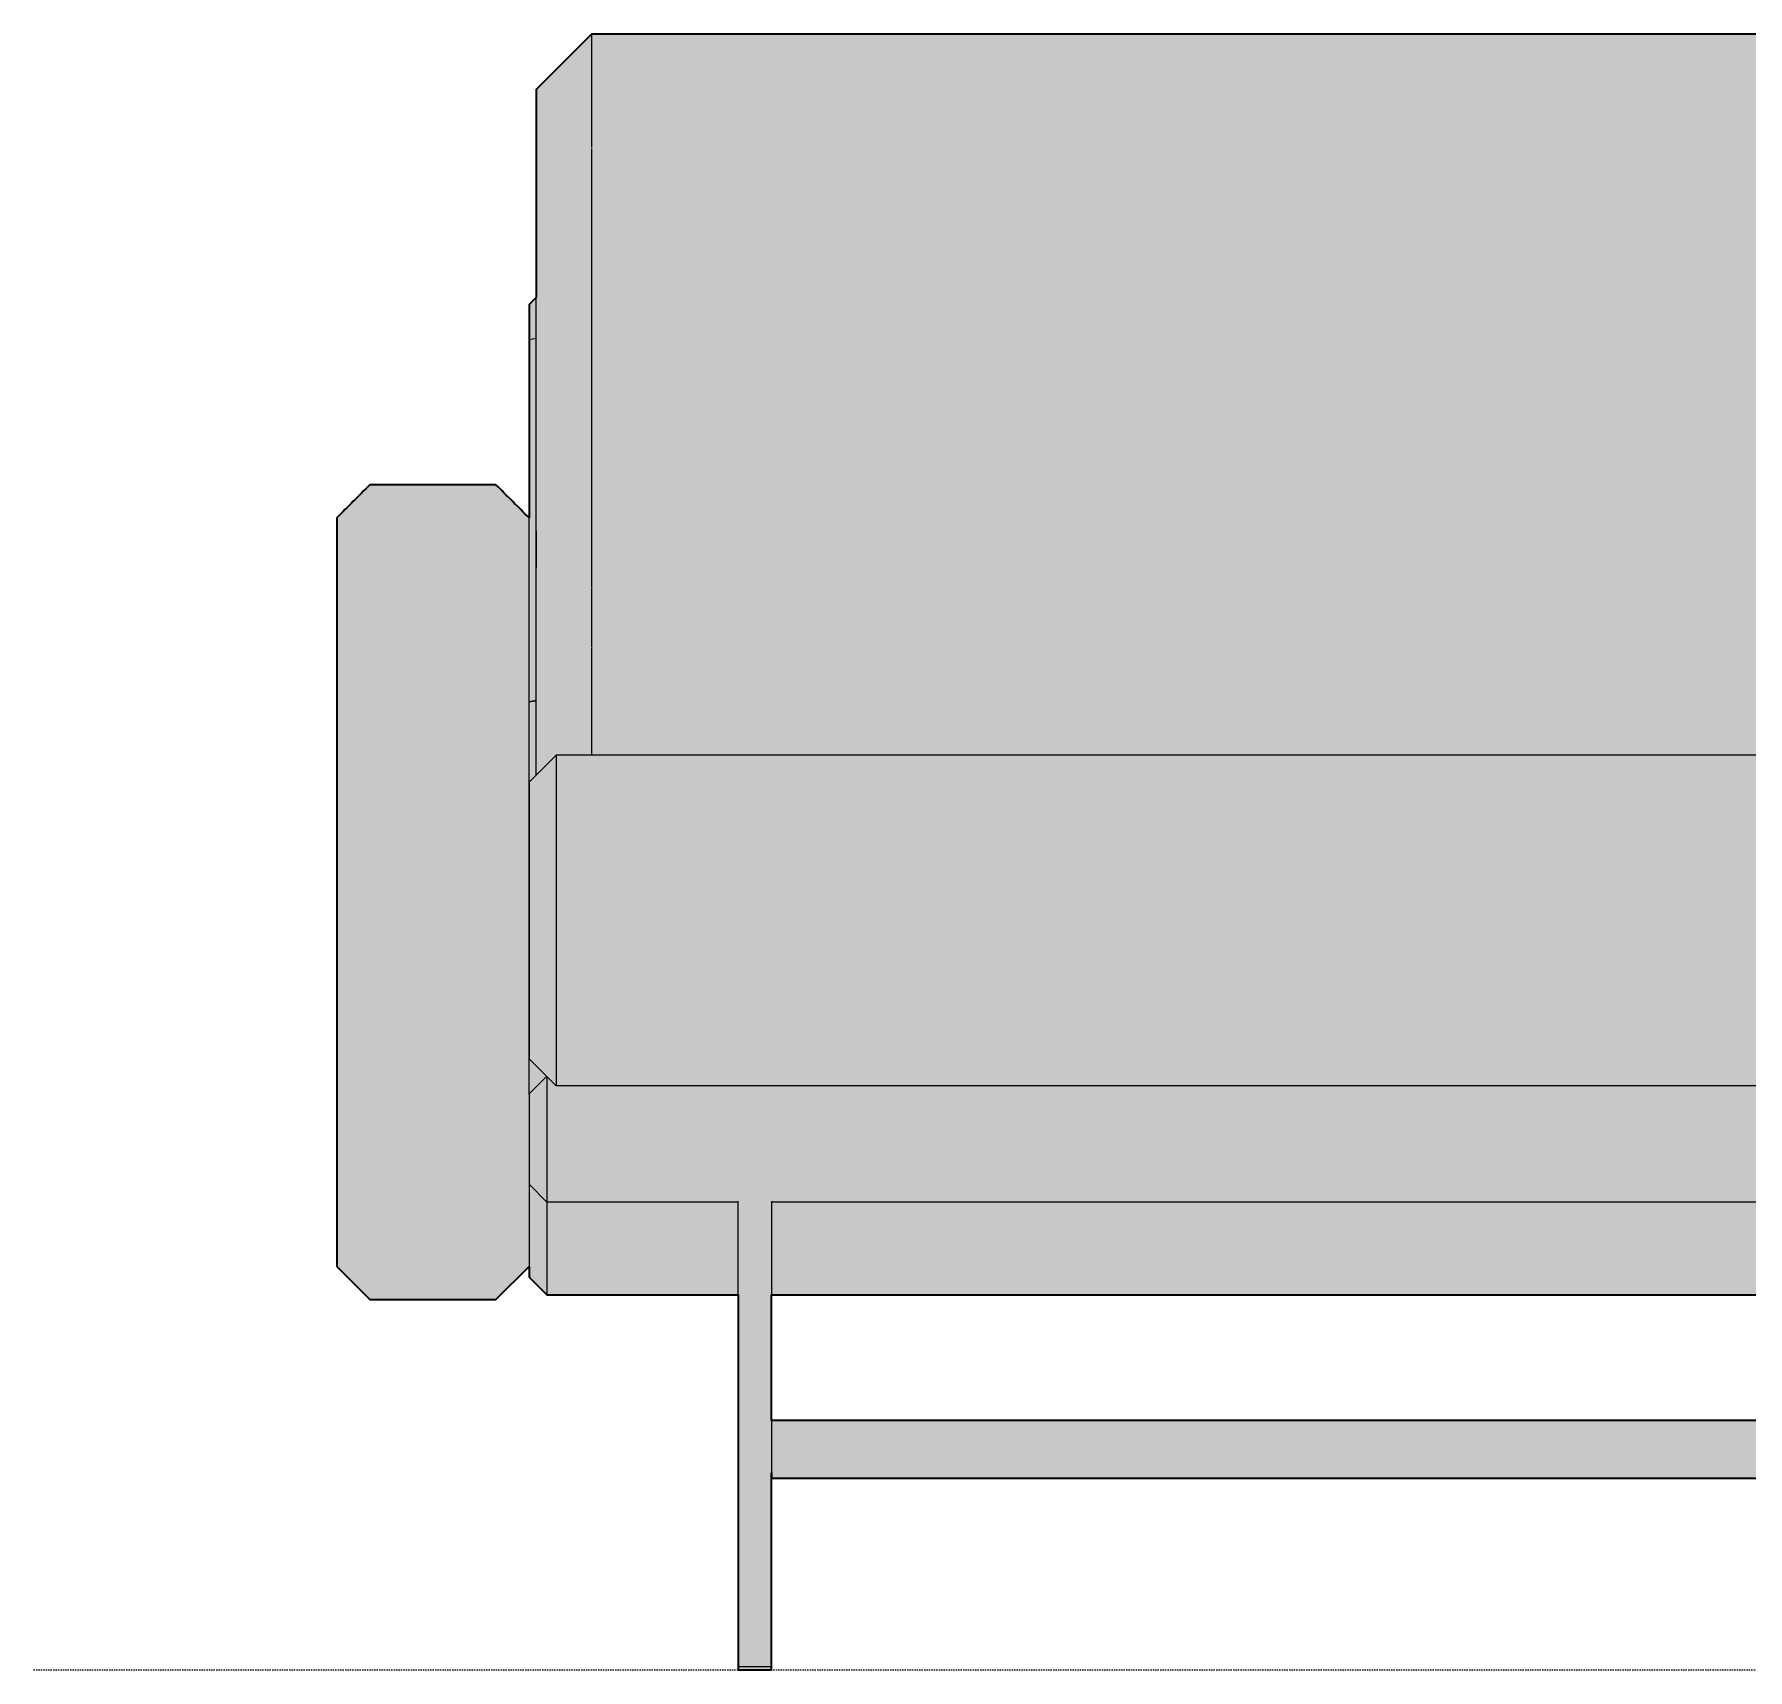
# Model space of a CAD drawing. Header units: millimetres. Extents: x 0 to 6384, y -1474 to 740.
# Drawn here: x 0 to 775, y 0 to 740 of the extents above; entities that cross this region are included whole.
import ezdxf

# ---------------------------------------------------------------- set-up
doc = ezdxf.new("R2010")
doc.units = ezdxf.units.MM
doc.linetypes.add('Dots', pattern=[1, 0, -1])
doc.layers.add('Blocks', color=7, linetype='Continuous')
doc.layers.add('Blocks$Fill', color=7, linetype='Continuous', true_color=0xffffff)
for name, color, linetype, lineweight, true_color in [('Blocks$Inner', 7, 'Continuous', 25, 0x007f00), ('Blocks$Outline', 7, 'Continuous', 35, 0xff3f3f), ('Groud', 7, 'Dots', 25, 0x243775)]:
    doc.layers.add(name, color=color, linetype=linetype, lineweight=lineweight, true_color=true_color)

# ---------------------------------------------------------------- blocks, each defined once
blk = doc.blocks.new('Lissoni Sofa Front')
at = {"layer": 'Blocks$Fill'}
h = blk.add_hatch(color=256, dxfattribs=at)
h.paths.add_polyline_path([(-199.13, 714.52), (-224.13, 739.52), (-1055.77, 739.52), (-1080.77, 714.52), (-1080.77, 714.52), (-1080.77, 643.77), (-1080.77, 643.14), (-1080.77, 641.87), (-1080.77, 637.06), (-1080.77, 636.15), (-1080.77, 625.35), (-1087.15, 625.35), (-1087.15, 636.15), (-1087.15, 637.06), (-1087.15, 641.87), (-1087.15, 643.14), (-1087.15, 643.77), (-1087.15, 714.16), (-1087.15, 714.52), (-1112.15, 739.52), (-1943.79, 739.52), (-1968.79, 714.52), (-1968.79, 625.35), (-1975.16, 625.35), (-1975.16, 636.15), (-1975.16, 637.06), (-1975.16, 641.87), (-1975.16, 643.14), (-1975.16, 643.77), (-1975.16, 714.16), (-1975.16, 714.52), (-1975.16, 714.52), (-2000.17, 739.52), (-2831.81, 739.52), (-2856.81, 714.52), (-2856.81, 714.52), (-2856.81, 620.56), (-2860.01, 617.35), (-2860.01, 617.35), (-2860.01, 601.35), (-2860.01, 520.84), (-2875.01, 535.84), (-2932.02, 535.84), (-2947.01, 520.84), (-2947.01, 259.92), (-2947.01, 258.84), (-2947.01, 227.02), (-2947.01, 184.3), (-2947.01, 182.37), (-2932.02, 167.37), (-2875.01, 167.37), (-2860.01, 182.37), (-2860.01, 177.53), (-2852.01, 169.53), (-2765.47, 169.53), (-2765.47, 0), (-2750.47, 0), (-2750.47, 88.98), (-2750.47, 86.59), (-1549.37, 86.59), (-1549.37, 0), (-1534.37, 0), (-1534.37, 86.59), (-333.27, 86.59), (-333.27, 1.39), (-333.27, 0), (-318.27, 0), (-318.27, 1.39), (-318.27, 169.53), (-203.92, 169.53), (-195.92, 177.55), (-195.92, 177.9), (-195.92, 182.37), (-180.92, 167.37), (-123.92, 167.37), (-108.92, 182.37), (-108.92, 483.37), (-108.92, 520.81), (-123.92, 535.84), (-180.92, 535.84), (-195.92, 520.84), (-195.92, 601.35), (-195.92, 605.11), (-195.92, 614.92), (-195.92, 617.35), (-199.13, 620.56), (-199.13, 714.16), (-199.13, 714.52)], flags=0)
h.paths.add_polyline_path([(-1549.37, 112.64), (-2750.47, 112.64), (-2750.47, 169.53), (-1549.37, 169.53)], flags=0)
h.paths.add_polyline_path([(-1534.37, 169.53), (-333.27, 169.53), (-333.27, 112.64), (-1534.37, 112.64)], flags=0)
at = {"layer": 'Blocks$Inner'}
for p, q in [((-2856.81, 620.56), (-2860.01, 617.35)), ((-2856.81, 602), (-2860.01, 601.35)), ((-2852.01, 268.29), (-2852.01, 169.91)), ((-1549.37, 211.49), (-2750.47, 211.49)), ((-2750.47, 169.53), (-1549.37, 169.53)), ((-2765.47, 1.39), (-2750.47, 1.39))]:
    blk.add_line(p, q, dxfattribs=at)
for points in [[(-1975.16, 714.52), (-2000.17, 739.52), (-2831.81, 739.52), (-2856.81, 714.52)], [(-2852.07, 268.35), (-2860.01, 260.4), (-2860.01, 601.35)], [(-2947.01, 259.92), (-2947.01, 520.84), (-2932.02, 535.84), (-2875.01, 535.84), (-2860.01, 520.84)], [(-2860.01, 437.66), (-2858.01, 437.99), (-2856.81, 438.19)], [(-1972.18, 401.51), (-1984.18, 413.51), (-2847.79, 413.51), (-2859.79, 401.51)], [(-1972.18, 276.07), (-1984.18, 264.07), (-2847.79, 264.07), (-2859.79, 276.07)], [(-2860.01, 182.37), (-2875.01, 167.37), (-2932.02, 167.37), (-2947.01, 182.37), (-2947.01, 184.3), (-2947.01, 227.02)], [(-2765.47, 211.49), (-2852.01, 211.49), (-2860.01, 219.49)], [(-2860.01, 219.49), (-2860.01, 177.53), (-2852.01, 169.53), (-2765.47, 169.53)], [(-2750.47, 211.9), (-2750.47, 0), (-2765.47, 0), (-2765.47, 211.9)], [(-2750.47, 112.64), (-1549.37, 112.64)], [(-2750.47, 88.98), (-2750.47, 86.59), (-1549.37, 86.59)]]:
    blk.add_lwpolyline(points, dxfattribs=at)
for points, knots in [([(-2831.81, 739.45), (-2831.81, 739.51), (-2831.81, 739.55), (-2831.81, 739.31), (-2831.81, 738.37), (-2831.81, 736.21), (-2831.81, 733.48), (-2831.81, 731.86)], [0.9122807, 0.9122807, 0.9122807, 0.9122807, 0.92105263, 0.93421053, 0.94736842, 0.97368421, 1, 1, 1, 1]), ([(-2831.81, 725.88), (-2831.81, 724.7), (-2831.81, 722.75), (-2831.81, 719.93), (-2831.81, 715.6), (-2831.81, 711.81), (-2831.81, 708.49)], [0.02508184, 0.02508184, 0.02508184, 0.02508184, 0.0375, 0.04375, 0.05, 0.075, 0.075, 0.075, 0.075]), ([(-2856.81, 708.33), (-2856.81, 709.06), (-2856.81, 710.4), (-2856.81, 711.77), (-2856.81, 712.68), (-2856.81, 713.26), (-2856.81, 713.74), (-2856.81, 714.11), (-2856.81, 714.36), (-2856.81, 714.48), (-2856.81, 714.52), (-2856.81, 714.52), (-2856.81, 714.52), (-2856.81, 714.51), (-2856.81, 714.49), (-2856.81, 714.47), (-2856.81, 714.44), (-2856.81, 714.38), (-2856.81, 714.29), (-2856.81, 714.21), (-2856.81, 714.16), (-2856.81, 714.16)], [471.464681, 471.464681, 471.464681, 471.464681, 477.967744, 484.470806, 487.759668, 491.04853, 494.282221, 497.515911, 500.700118, 503.884324, 505.466619, 506.257767, 507.048915, 507.704471, 508.360027, 509.015584, 509.67114, 510.829706, 511.988272, 512.952472, 513.09588, 513.09588, 513.09588, 513.09588]), ([(-2856.81, 404.49), (-2856.81, 444.16), (-2856.81, 447.89), (-2856.81, 451.63), (-2856.81, 452.17), (-2856.81, 453.77), (-2856.81, 459.51), (-2856.81, 464.9), (-2856.81, 469.42), (-2856.81, 470.15), (-2856.81, 470.92), (-2856.81, 472.5), (-2856.81, 474.94), (-2856.81, 478.21), (-2856.81, 481.6), (-2856.81, 485.03), (-2856.81, 488.58), (-2856.81, 492.17), (-2856.81, 495.86), (-2856.81, 499.6), (-2856.81, 502.77), (-2856.81, 505.33), (-2856.81, 507.11), (-2856.81, 508.73), (-2856.81, 510.67), (-2856.81, 514.56), (-2856.81, 520.42), (-2856.81, 527.77), (-2856.81, 535.12), (-2856.81, 541.18), (-2856.81, 545.95), (-2856.81, 548.71), (-2856.81, 550.76), (-2856.81, 552.54), (-2856.81, 554.78), (-2856.81, 557.48), (-2856.81, 560.19), (-2856.81, 562.91), (-2856.81, 565.64), (-2856.81, 568.38), (-2856.81, 572.06), (-2856.81, 576.58), (-2856.81, 581.93), (-2856.81, 587.16), (-2856.81, 592.36), (-2856.81, 597.53), (-2856.81, 602.7), (-2856.81, 607.72), (-2856.81, 612.59), (-2856.81, 617.32), (-2856.81, 622.03), (-2856.81, 625.51), (-2856.81, 627.8), (-2856.81, 628.91), (-2856.81, 630.01), (-2856.81, 631.39), (-2856.81, 633.04), (-2856.81, 635.41), (-2856.81, 638.2), (-2856.81, 641.39), (-2856.81, 644.54), (-2856.81, 647.1), (-2856.81, 649.12), (-2856.81, 650.58), (-2856.81, 652.03), (-2856.81, 653.92), (-2856.81, 656.25), (-2856.81, 659.01), (-2856.81, 661.74), (-2856.81, 664.39), (-2856.81, 666.98), (-2856.81, 669.5), (-2856.81, 672.01), (-2856.81, 674.11), (-2856.81, 675.82), (-2856.81, 677.15), (-2856.81, 678.47), (-2856.81, 679.77), (-2856.81, 681.04), (-2856.81, 682.29), (-2856.81, 683.53), (-2856.81, 684.71), (-2856.81, 685.82), (-2856.81, 686.86), (-2856.81, 687.9), (-2856.81, 688.87), (-2856.81, 689.77), (-2856.81, 690.47), (-2856.81, 691), (-2856.81, 691.37), (-2856.81, 691.7), (-2856.81, 692.35), (-2856.81, 693.34), (-2856.81, 694.69), (-2856.81, 696.06), (-2856.81, 697.26), (-2856.81, 698.1), (-2856.81, 698.6), (-2856.81, 698.93), (-2856.81, 699.23), (-2856.81, 699.58), (-2856.81, 699.99), (-2856.81, 700.47), (-2856.81, 700.92), (-2856.81, 701.38), (-2856.81, 701.93), (-2856.81, 702.57), (-2856.81, 703.11), (-2856.81, 703.47), (-2856.81, 703.66), (-2856.81, 703.84), (-2856.81, 704.05), (-2856.81, 704.26), (-2856.81, 704.57), (-2856.81, 705.11), (-2856.81, 705.86), (-2856.81, 707.02), (-2856.81, 707.81), (-2856.81, 708.33)], [162.923139, 162.923139, 162.923139, 162.923139, 174.141174, 174.141174, 174.141174, 175.772264, 178.957961, 191.381662, 192.101945, 192.822229, 193.64564, 194.469051, 197.718495, 201.209247, 204.699999, 208.416636, 212.133274, 216.03775, 219.942227, 224.009467, 228.076707, 230.17207, 232.267433, 233.825996, 235.384559, 238.501685, 246.326774, 254.151862, 261.976951, 269.80204, 273.522832, 277.243624, 278.674581, 280.105538, 282.967452, 285.895129, 288.822807, 291.750485, 294.678162, 297.663028, 300.647894, 306.617625, 312.30523, 317.992835, 323.576474, 329.160114, 334.743753, 340.327393, 345.470093, 350.612794, 355.755495, 360.898196, 362.12255, 363.346905, 364.57126, 365.795614, 367.945729, 370.095844, 373.745549, 377.395254, 380.999476, 384.603699, 386.350581, 388.097463, 389.799292, 391.501121, 394.87612, 398.251119, 401.626119, 405.001118, 408.228367, 411.455615, 414.682864, 417.910113, 419.618198, 421.326284, 423.034369, 424.742455, 426.343429, 427.944404, 429.545378, 431.146353, 432.509329, 433.872305, 435.235281, 436.598256, 437.755424, 438.912591, 439.464141, 440.015692, 440.447652, 440.879612, 442.843051, 444.806489, 447.073325, 449.34016, 450.581324, 451.201906, 451.822488, 452.253181, 452.683875, 453.545262, 454.323439, 455.101616, 455.879793, 456.65797, 457.989924, 459.321877, 459.687713, 460.053549, 460.419385, 460.785222, 461.268651, 461.752081, 462.718941, 464.807179, 466.895418, 471.464681, 471.464681, 471.464681, 471.464681]), ([(-2831.81, 708.41), (-2831.81, 705.11), (-2831.81, 699.72), (-2831.81, 693.03), (-2831.81, 689.88), (-2831.81, 688.4)], [0.07518059, 0.07518059, 0.07518059, 0.07518059, 0.1, 0.1125, 0.12357867, 0.12357867, 0.12357867, 0.12357867]), ([(-2831.81, 687.83), (-2831.81, 686.15), (-2831.81, 682.8), (-2831.81, 675.82), (-2831.81, 670.18), (-2831.81, 666.32)], [0.125, 0.125, 0.125, 0.125, 0.1375, 0.15, 0.175, 0.175, 0.175, 0.175]), ([(-2831.81, 666.29), (-2831.81, 662.44), (-2831.81, 654.52), (-2831.81, 646.16), (-2831.81, 641.93)], [0.17506575, 0.17506575, 0.17506575, 0.17506575, 0.2, 0.225, 0.225, 0.225, 0.225]), ([(-2831.81, 641.87), (-2831.81, 637.65), (-2831.81, 629.09), (-2831.81, 620.72), (-2831.81, 616.53)], [0.22511291, 0.22511291, 0.22511291, 0.22511291, 0.25, 0.27499776, 0.27499776, 0.27499776, 0.27499776]), ([(-2860.01, 601.35), (-2860.01, 602.63), (-2860.01, 604.22), (-2860.01, 606.07), (-2860.01, 606.96), (-2860.01, 607.79), (-2860.01, 608.79), (-2860.01, 609.99), (-2860.01, 611.14), (-2860.01, 611.93), (-2860.01, 612.39), (-2860.01, 612.73), (-2860.01, 613.05), (-2860.01, 613.47), (-2860.01, 613.96), (-2860.01, 614.5), (-2860.01, 614.9), (-2860.01, 615.19), (-2860.01, 615.38), (-2860.01, 615.57), (-2860.01, 615.76), (-2860.01, 615.95), (-2860.01, 616.14), (-2860.01, 616.31), (-2860.01, 616.53), (-2860.01, 616.77), (-2860.01, 617.01), (-2860.01, 617.19), (-2860.01, 617.28), (-2860.01, 617.33), (-2860.01, 617.35), (-2860.01, 617.35), (-2860.01, 617.34), (-2860.01, 617.3), (-2860.01, 617.2), (-2860.01, 617.08), (-2860.01, 616.97), (-2860.01, 616.87), (-2860.01, 616.77), (-2860.01, 616.65), (-2860.01, 616.53), (-2860.01, 616.41), (-2860.01, 616.28), (-2860.01, 616.1), (-2860.01, 615.86), (-2860.01, 615.53), (-2860.01, 615.18), (-2860.01, 614.85), (-2860.01, 614.57), (-2860.01, 614.33), (-2860.01, 614.03), (-2860.01, 613.75), (-2860.01, 613.52), (-2860.01, 613.4), (-2860.01, 613.3), (-2860.01, 613.24), (-2860.01, 613.18), (-2860.01, 613.13), (-2860.01, 613.08), (-2860.01, 613.05), (-2860.01, 613.02), (-2860.01, 613), (-2860.01, 612.98), (-2860.01, 612.94), (-2860.01, 612.89), (-2860.01, 612.82), (-2860.01, 612.73), (-2860.01, 612.62), (-2860.01, 612.5), (-2860.01, 612.35), (-2860.01, 612.17), (-2860.01, 611.99), (-2860.01, 611.8), (-2860.01, 611.59), (-2860.01, 611.36), (-2860.01, 611.11), (-2860.01, 610.86), (-2860.01, 610.61), (-2860.01, 610.36), (-2860.01, 610.11), (-2860.01, 609.85), (-2860.01, 609.61), (-2860.01, 609.36), (-2860.01, 609.03), (-2860.01, 608.7), (-2860.01, 608.37), (-2860.01, 608.12), (-2860.01, 607.88), (-2860.01, 607.18), (-2860.01, 606.02), (-2860.01, 604.92), (-2860.01, 604.36), (-2860.01, 604.33)], [353.034854, 353.034854, 353.034854, 353.034854, 356.996365, 358.035911, 359.075456, 359.959474, 360.843493, 362.544879, 364.246265, 365.147864, 365.598663, 366.049462, 366.479657, 366.909852, 367.770243, 368.524729, 369.279215, 369.613775, 369.948335, 370.282896, 370.617456, 371.032815, 371.448173, 371.863532, 372.27889, 373.184846, 374.090802, 375.038095, 375.985389, 376.452661, 376.919934, 377.387206, 377.854478, 378.896365, 379.938252, 381.103423, 381.686009, 382.268595, 382.934204, 383.599814, 384.265423, 384.931033, 385.579185, 386.227338, 387.523642, 388.718224, 389.912806, 390.969339, 391.497606, 392.025872, 392.749645, 393.473417, 393.736087, 393.998756, 394.10659, 394.214424, 394.298819, 394.383214, 394.442688, 394.502162, 394.53579, 394.569418, 394.583773, 394.612308, 394.679113, 394.745918, 394.84367, 394.941421, 395.083575, 395.225728, 395.414777, 395.603825, 395.792874, 395.981922, 396.232909, 396.483896, 396.734883, 396.98587, 397.236856, 397.487843, 397.73883, 397.989817, 398.23684, 398.483863, 398.97791, 399.224933, 399.471956, 399.71898, 399.966003, 401.572654, 403.179305, 403.273117, 403.273117, 403.273117, 403.273117]), ([(-2831.81, 616.53), (-2831.81, 612.34), (-2831.81, 603.95), (-2831.81, 591.48), (-2831.81, 579.04), (-2831.81, 566.11), (-2831.81, 553.07), (-2831.81, 540.16), (-2831.81, 527.27), (-2831.81, 514.69), (-2831.81, 502.29), (-2831.81, 493.73), (-2831.81, 489.44)], [0.2749978, 0.2749978, 0.2749978, 0.2749978, 0.2999978, 0.3249978, 0.3499978, 0.3749978, 0.3999978, 0.4249978, 0.4499978, 0.4749978, 0.4999978, 0.5244171, 0.5244171, 0.5244171, 0.5244171]), ([(-2860.01, 603.22), (-2860.01, 603.07), (-2860.01, 602.76), (-2860.01, 602.45), (-2860.01, 602.3)], [51.565823, 51.565823, 51.565823, 51.565823, 52.0321715, 52.4844277, 52.4844277, 52.4844277, 52.4844277]), ([(-2860.01, 602.3), (-2860.01, 602.45), (-2860.01, 602.76), (-2860.01, 603.07), (-2860.01, 603.22)], [52.4844277, 52.4844277, 52.4844277, 52.4844277, 52.9366839, 53.4030324, 53.4030324, 53.4030324, 53.4030324]), ([(-2856.81, 514.94), (-2856.81, 511.37), (-2856.81, 507.43), (-2856.81, 503.49), (-2856.81, 503.11)], [240.474939, 240.474939, 240.474939, 240.474939, 251.35831, 252.500871, 252.500871, 252.500871, 252.500871]), ([(-2856.81, 503.11), (-2856.81, 503.2), (-2856.81, 503.94), (-2856.81, 505.33), (-2856.81, 507.11), (-2856.81, 508.73), (-2856.81, 510.67), (-2856.81, 512.74), (-2856.81, 514.33), (-2856.81, 514.94)], [252.500871, 252.500871, 252.500871, 252.500871, 252.787258, 254.882621, 256.977983, 258.536546, 260.095109, 263.212236, 265.18549, 265.18549, 265.18549, 265.18549]), ([(-2856.81, 499.05), (-2856.81, 499.23), (-2856.81, 500.5), (-2856.81, 501.77), (-2856.81, 502.86)], [279.816421, 279.816421, 279.816421, 279.816421, 280.39873, 283.906796, 283.906796, 283.906796, 283.906796]), ([(-2831.81, 462), (-2831.81, 457.53), (-2831.81, 448.47), (-2831.81, 439.39), (-2831.81, 434.84)], [0.57548693, 0.57548693, 0.57548693, 0.57548693, 0.6, 0.62493327, 0.62493327, 0.62493327, 0.62493327]), ([(-2856.81, 438.18), (-2857.21, 438.11), (-2858.28, 437.93), (-2859.35, 437.76), (-2860.01, 437.66)], [0.5992224, 0.5992224, 0.5992224, 0.5992224, 0.7500303, 0.9999996, 0.9999996, 0.9999996, 0.9999996]), ([(-2831.81, 434.8), (-2831.81, 430.23), (-2831.81, 423.09), (-2831.81, 416.03), (-2831.81, 413.48)], [0.625, 0.625, 0.625, 0.625, 0.65, 0.66424134, 0.66424134, 0.66424134, 0.66424134]), ([(-2847.79, 413.51), (-2847.79, 413.51), (-2847.79, 413.38), (-2847.79, 411.84), (-2847.79, 407.61), (-2847.79, 400.56), (-2847.79, 394.89), (-2847.79, 389.53), (-2847.79, 385.79), (-2847.79, 382.48), (-2847.79, 379.85), (-2847.79, 377.15), (-2847.79, 375.33), (-2847.79, 374.41)], [0.8579627, 0.8579627, 0.8579627, 0.8579627, 0.875, 0.8928571, 0.9285714, 0.9464286, 0.9642857, 0.9732143, 0.9821429, 0.9866071, 0.9910714, 0.9955357, 1, 1, 1, 1]), ([(-2859.79, 367.34), (-2859.79, 367.58), (-2859.79, 368.05), (-2859.79, 368.73), (-2859.79, 369.36), (-2859.79, 369.95), (-2859.79, 370.53), (-2859.79, 371.52), (-2859.79, 372.88), (-2859.79, 374.16), (-2859.79, 374.96), (-2859.79, 375.37), (-2859.79, 375.81), (-2859.79, 376.46), (-2859.79, 377.27), (-2859.79, 378.28), (-2859.79, 379.32), (-2859.79, 380.38), (-2859.79, 381.4), (-2859.79, 383.61), (-2859.79, 386.05), (-2859.79, 388.6), (-2859.79, 390.41), (-2859.79, 392.11), (-2859.79, 393.7), (-2859.79, 395.14), (-2859.79, 396.92), (-2859.79, 398.76), (-2859.79, 399.92), (-2859.79, 400.47), (-2859.79, 400.69), (-2859.79, 400.88), (-2859.79, 401.09), (-2859.79, 401.28), (-2859.79, 401.42), (-2859.79, 401.5), (-2859.79, 401.52), (-2859.79, 401.5), (-2859.79, 401.48), (-2859.79, 401.47), (-2859.79, 401.46)], [1128.239084, 1128.239084, 1128.239084, 1128.239084, 1129.131331, 1130.023578, 1130.758432, 1131.493286, 1132.22814, 1132.962994, 1135.194418, 1137.425841, 1137.915672, 1138.405503, 1139.069138, 1139.732774, 1141.131249, 1142.529724, 1144.206807, 1145.883891, 1147.560974, 1149.238057, 1157.079365, 1161.000018, 1164.920672, 1169.184091, 1173.44751, 1177.710929, 1181.974348, 1191.255229, 1200.536111, 1202.610181, 1204.68425, 1206.75832, 1208.832389, 1212.696805, 1216.56122, 1220.518217, 1224.475213, 1228.652096, 1230.740537, 1231.840028, 1231.840028, 1231.840028, 1231.840028]), ([(-2847.79, 374.41), (-2847.79, 372.26), (-2847.79, 367.91), (-2847.79, 360.9), (-2847.79, 353.41), (-2847.79, 345.62), (-2847.79, 337.81), (-2847.79, 329.98), (-2847.79, 322.1), (-2847.79, 315.46), (-2847.79, 310.18), (-2847.79, 304.96), (-2847.79, 298.6), (-2847.79, 291.42), (-2847.79, 285.97), (-2847.79, 281.89), (-2847.79, 277.99), (-2847.79, 274.45), (-2847.79, 271.37), (-2847.79, 268.65), (-2847.79, 265.97), (-2847.79, 264.29), (-2847.79, 263.97), (-2847.79, 264.17), (-2847.79, 264.28)], [1, 1, 1, 1, 1.0104167, 1.0208333, 1.03125, 1.0416667, 1.0520833, 1.0625, 1.0729167, 1.0833333, 1.0885417, 1.09375, 1.1041667, 1.1145833, 1.125, 1.1302083, 1.1354167, 1.1458333, 1.1510417, 1.15625, 1.1666667, 1.1770833, 1.1875, 1.1944444, 1.1944444, 1.1944444, 1.1944444]), ([(-2859.79, 276.07), (-2859.79, 276.07), (-2859.79, 276.08), (-2859.79, 276.16), (-2859.79, 276.3), (-2859.79, 276.5), (-2859.79, 276.78), (-2859.79, 277.07), (-2859.79, 277.35), (-2859.79, 277.66), (-2859.79, 278.09), (-2859.79, 278.87), (-2859.79, 279.76), (-2859.79, 280.64), (-2859.79, 281.16), (-2859.79, 281.59), (-2859.79, 282.04), (-2859.79, 282.54), (-2859.79, 283.06), (-2859.79, 283.61), (-2859.79, 284.2), (-2859.79, 285.03), (-2859.79, 286.16), (-2859.79, 287.61), (-2859.79, 288.87), (-2859.79, 289.84), (-2859.79, 290.53), (-2859.79, 291.22), (-2859.79, 291.85), (-2859.79, 292.44), (-2859.79, 292.97), (-2859.79, 293.51), (-2859.79, 294.2), (-2859.79, 295.05), (-2859.79, 296.07), (-2859.79, 297.1), (-2859.79, 298.1), (-2859.79, 299.04), (-2859.79, 299.94), (-2859.79, 300.85), (-2859.79, 301.77), (-2859.79, 302.71), (-2859.79, 303.74), (-2859.79, 304.87), (-2859.79, 306.44), (-2859.79, 308.4), (-2859.79, 310.17), (-2859.79, 311.38), (-2859.79, 312.21), (-2859.79, 313.07), (-2859.79, 313.95), (-2859.79, 314.65), (-2859.79, 315.36), (-2859.79, 316.33), (-2859.79, 317.58), (-2859.79, 318.87), (-2859.79, 319.92), (-2859.79, 320.75), (-2859.79, 321.57), (-2859.79, 323.24), (-2859.79, 325.75), (-2859.79, 330.22), (-2859.79, 334.66), (-2859.79, 338.51), (-2859.79, 340.69), (-2859.79, 342.22), (-2859.79, 343.66), (-2859.79, 345), (-2859.79, 346.34), (-2859.79, 347.42), (-2859.79, 348.26), (-2859.79, 348.85), (-2859.79, 349.44), (-2859.79, 350.02), (-2859.79, 350.61), (-2859.79, 351.21), (-2859.79, 351.84), (-2859.79, 353.18), (-2859.79, 355.19), (-2859.79, 357.36), (-2859.79, 359.06), (-2859.79, 360.28), (-2859.79, 361.46), (-2859.79, 363.85), (-2859.79, 365.78), (-2859.79, 367.34)], [1012.892795, 1012.892795, 1012.892795, 1012.892795, 1014.608762, 1016.119596, 1017.630431, 1019.047766, 1020.4651, 1021.994365, 1022.758997, 1023.523629, 1025.156625, 1026.789621, 1030.055614, 1031.618597, 1032.400088, 1033.18158, 1034.030875, 1034.88017, 1035.729465, 1036.57876, 1037.497502, 1038.416244, 1040.253728, 1042.270277, 1044.286826, 1045.156486, 1046.026145, 1046.895805, 1047.765465, 1048.427954, 1049.090443, 1049.752933, 1050.415422, 1051.635024, 1052.854626, 1054.074227, 1055.293829, 1056.310073, 1057.326317, 1058.342561, 1059.358805, 1060.397497, 1061.436189, 1062.741054, 1064.045918, 1066.487645, 1068.929372, 1069.560964, 1070.192555, 1071.455738, 1072.161088, 1072.866438, 1073.571788, 1074.277139, 1075.799796, 1077.322453, 1078.144417, 1078.966381, 1079.788345, 1080.610309, 1083.971842, 1087.333375, 1094.056441, 1097.355469, 1099.004984, 1100.654498, 1102.019327, 1103.384157, 1104.748987, 1106.113816, 1106.720267, 1107.326717, 1107.933168, 1108.539619, 1109.14773, 1109.755842, 1110.438037, 1111.120231, 1114.012491, 1116.90475, 1118.342727, 1119.780703, 1121.130242, 1122.479782, 1128.239084, 1128.239084, 1128.239084, 1128.239084]), ([(-2947.01, 227.02), (-2947.01, 227.25), (-2947.01, 227.78), (-2947.01, 228.44), (-2947.01, 228.99), (-2947.01, 229.37), (-2947.01, 229.7), (-2947.01, 229.98), (-2947.01, 230.25), (-2947.01, 230.5), (-2947.01, 230.76), (-2947.01, 231.08), (-2947.01, 231.49), (-2947.01, 232.02), (-2947.01, 232.46), (-2947.01, 232.77), (-2947.01, 232.92), (-2947.01, 233.06), (-2947.01, 233.24), (-2947.01, 233.47), (-2947.01, 233.75), (-2947.01, 234.03), (-2947.01, 234.26), (-2947.01, 234.44), (-2947.01, 234.56), (-2947.01, 234.69), (-2947.01, 234.8), (-2947.01, 234.91), (-2947.01, 235), (-2947.01, 235.09), (-2947.01, 235.22), (-2947.01, 235.38), (-2947.01, 235.59), (-2947.01, 235.79), (-2947.01, 236), (-2947.01, 236.18), (-2947.01, 236.36), (-2947.01, 236.54), (-2947.01, 236.8), (-2947.01, 237.15), (-2947.01, 237.6), (-2947.01, 238.08), (-2947.01, 238.59), (-2947.01, 239.1), (-2947.01, 240.18), (-2947.01, 241.46), (-2947.01, 242.76), (-2947.01, 243.43), (-2947.01, 243.92), (-2947.01, 244.42), (-2947.01, 244.99), (-2947.01, 245.64), (-2947.01, 246.81), (-2947.01, 248.46), (-2947.01, 250.06), (-2947.01, 251.13), (-2947.01, 251.66), (-2947.01, 252.2), (-2947.01, 252.92), (-2947.01, 253.82), (-2947.01, 254.97), (-2947.01, 256.17), (-2947.01, 257.48), (-2947.01, 258.73), (-2947.01, 259.56), (-2947.01, 259.92)], [43.710796, 43.710796, 43.710796, 43.710796, 47.149404, 51.362342, 53.53759, 55.712839, 57.394233, 59.075628, 60.52569, 61.975753, 63.31343, 64.651106, 66.946311, 68.988018, 70.898832, 71.352571, 71.80631, 72.19853, 72.59075, 73.28446, 73.97817, 74.573605, 75.169039, 75.402033, 75.635026, 75.868019, 76.101012, 76.257185, 76.413358, 76.569531, 76.725704, 77.033919, 77.342134, 77.650349, 77.958564, 78.197181, 78.435798, 78.674415, 78.913032, 79.451917, 79.990802, 80.585681, 81.180561, 81.767889, 82.355217, 84.833359, 85.952103, 86.457688, 86.963273, 87.481027, 87.99878, 88.735371, 89.471961, 91.611818, 93.751676, 94.286855, 94.822035, 95.357214, 95.892394, 96.985193, 98.077992, 99.333671, 100.58935, 102.005377, 103.085384, 103.085384, 103.085384, 103.085384]), ([(-2860.01, 260.21), (-2860.01, 260.22), (-2860.01, 260.25), (-2860.01, 260.29), (-2860.01, 260.33), (-2860.01, 260.37), (-2860.01, 260.4), (-2860.01, 260.41), (-2860.01, 260.36), (-2860.01, 260.28), (-2860.01, 260.15), (-2860.01, 259.98), (-2860.01, 259.8), (-2860.01, 259.61), (-2860.01, 259.47), (-2860.01, 259.31), (-2860.01, 259.08), (-2860.01, 258.76), (-2860.01, 258.38), (-2860.01, 258.02), (-2860.01, 257.75), (-2860.01, 257.45), (-2860.01, 257.03), (-2860.01, 256.44), (-2860.01, 255.63), (-2860.01, 254.9), (-2860.01, 254.27), (-2860.01, 253.28), (-2860.01, 252.03), (-2860.01, 250.47), (-2860.01, 249.32), (-2860.01, 248.18), (-2860.01, 247.08), (-2860.01, 246.14), (-2860.01, 245.39), (-2860.01, 244.6), (-2860.01, 243.6), (-2860.01, 242.36), (-2860.01, 241.1), (-2860.01, 239.8), (-2860.01, 238.49), (-2860.01, 236.76), (-2860.01, 235.25), (-2860.01, 233.98), (-2860.01, 233.09), (-2860.01, 231.96), (-2860.01, 230.63), (-2860.01, 229.34), (-2860.01, 228.1), (-2860.01, 226.55), (-2860.01, 225.16), (-2860.01, 223.96), (-2860.01, 222.93), (-2860.01, 222.16), (-2860.01, 221.62), (-2860.01, 221.36), (-2860.01, 221.11), (-2860.01, 220.79), (-2860.01, 220.45), (-2860.01, 220.2), (-2860.01, 220.04), (-2860.01, 219.96), (-2860.01, 219.9), (-2860.01, 219.87), (-2860.01, 219.85), (-2860.01, 219.82), (-2860.01, 219.79), (-2860.01, 219.76), (-2860.01, 219.75), (-2860.01, 219.74), (-2860.01, 219.73), (-2860.01, 219.71), (-2860.01, 219.7), (-2860.01, 219.68), (-2860.01, 219.66), (-2860.01, 219.64), (-2860.01, 219.61), (-2860.01, 219.58), (-2860.01, 219.55), (-2860.01, 219.53), (-2860.01, 219.51), (-2860.01, 219.5), (-2860.01, 219.49), (-2860.01, 219.49)], [-127.532055, -127.532055, -127.532055, -127.532055, -126.979437, -125.756695, -124.533952, -123.208346, -121.88274, -119.240352, -116.597964, -114.345681, -112.093398, -110.041665, -107.989932, -107.005555, -106.021177, -105.120839, -104.220501, -102.548606, -100.87671, -100.105475, -99.33424, -98.606402, -97.878564, -96.419848, -94.961133, -93.510653, -92.79699, -92.083327, -89.197064, -87.771492, -86.345919, -85.120131, -83.894343, -82.695759, -82.096467, -81.497175, -80.243111, -78.989047, -77.709236, -76.429424, -75.105447, -73.781469, -71.207047, -70.528452, -69.849857, -68.406663, -66.930848, -65.455032, -63.97567, -62.496308, -59.584789, -58.233056, -56.881323, -54.312865, -53.669925, -53.026984, -52.323087, -51.619191, -50.148355, -48.677519, -47.92942, -47.181321, -46.814291, -46.447262, -46.196151, -45.94504, -44.843121, -44.292162, -43.741203, -43.143313, -42.545423, -41.947533, -41.349643, -41.064266, -40.778889, -40.208136, -39.653541, -39.098946, -38.422726, -37.746506, -36.812434, -35.878361, -35.657571, -35.657571, -35.657571, -35.657571])]:
    blk.add_open_spline(points, degree=3, knots=knots, dxfattribs=at)
for points in [[(-2831.81, 731.86), (-2831.81, 730.19), (-2831.81, 728.28), (-2831.81, 725.9)], [(-2856.81, 502.86), (-2856.81, 501.59), (-2856.81, 500.32), (-2856.81, 499.05)], [(-2856.81, 498.95), (-2856.81, 498.72), (-2856.81, 498.48), (-2856.81, 498.25)], [(-2856.81, 498.25), (-2856.81, 498.48), (-2856.81, 498.72), (-2856.81, 498.95)], [(-2831.81, 489.14), (-2831.81, 484.75), (-2831.81, 475.86), (-2831.81, 466.82), (-2831.81, 462.27)], [(-2852.01, 169.91), (-2852.01, 169.85), (-2852.01, 169.69), (-2852.01, 169.58), (-2852.01, 169.55)]]:
    blk.add_open_spline(points, degree=3, dxfattribs=at)
at = {"layer": 'Blocks$Outline'}
for points in [[(-1975.16, 714.52), (-2000.17, 739.52), (-2831.81, 739.52), (-2856.81, 714.52)], [(-2856.81, 620.56), (-2860.01, 617.35)], [(-2947.01, 184.3), (-2947.01, 182.37)], [(-2947.01, 182.37), (-2932.02, 167.37), (-2875.01, 167.37), (-2860.01, 182.37)], [(-2860.01, 177.53), (-2852.01, 169.53), (-2765.47, 169.53)], [(-2765.47, 169.53), (-2765.47, 0), (-2750.47, 0), (-2750.47, 88.98)], [(-2750.47, 112.64), (-2750.47, 169.53)], [(-2750.47, 169.53), (-1549.37, 169.53)], [(-1549.37, 112.64), (-2750.47, 112.64)], [(-2750.47, 88.98), (-2750.47, 86.59)], [(-2750.47, 86.59), (-1549.37, 86.59)]]:
    blk.add_lwpolyline(points, dxfattribs=at)
for points, knots in [([(-2856.81, 714.52), (-2856.81, 714.52), (-2856.81, 714.52), (-2856.81, 714.52), (-2856.81, 714.48), (-2856.81, 714.36), (-2856.81, 714.11), (-2856.81, 713.74), (-2856.81, 713.26), (-2856.81, 712.68), (-2856.81, 711.77), (-2856.81, 710.4), (-2856.81, 709.06), (-2856.81, 708.33), (-2856.81, 707.81), (-2856.81, 707.02), (-2856.81, 705.86), (-2856.81, 705.11), (-2856.81, 704.57), (-2856.81, 704.26), (-2856.81, 704.05), (-2856.81, 703.84), (-2856.81, 703.66), (-2856.81, 703.47), (-2856.81, 703.11), (-2856.81, 702.57), (-2856.81, 701.93), (-2856.81, 701.38), (-2856.81, 700.92), (-2856.81, 700.47), (-2856.81, 699.99), (-2856.81, 699.58), (-2856.81, 699.23), (-2856.81, 698.93), (-2856.81, 698.6), (-2856.81, 698.1), (-2856.81, 697.26), (-2856.81, 696.06), (-2856.81, 694.69), (-2856.81, 693.34), (-2856.81, 692.35), (-2856.81, 691.7), (-2856.81, 691.37), (-2856.81, 691), (-2856.81, 690.47), (-2856.81, 689.77), (-2856.81, 688.87), (-2856.81, 687.9), (-2856.81, 686.86), (-2856.81, 685.82), (-2856.81, 684.71), (-2856.81, 683.53), (-2856.81, 682.29), (-2856.81, 681.04), (-2856.81, 679.77), (-2856.81, 678.47), (-2856.81, 677.15), (-2856.81, 675.82), (-2856.81, 674.11), (-2856.81, 672.01), (-2856.81, 669.5), (-2856.81, 666.98), (-2856.81, 664.39), (-2856.81, 661.74), (-2856.81, 659.01), (-2856.81, 656.25), (-2856.81, 653.92), (-2856.81, 652.03), (-2856.81, 650.58), (-2856.81, 649.12), (-2856.81, 647.1), (-2856.81, 644.54), (-2856.81, 641.39), (-2856.81, 638.2), (-2856.81, 635.41), (-2856.81, 633.04), (-2856.81, 631.39), (-2856.81, 630.01), (-2856.81, 628.91), (-2856.81, 627.8), (-2856.81, 625.51), (-2856.81, 623.1), (-2856.81, 621.04), (-2856.81, 620.56)], [-506.182044, -506.182044, -506.182044, -506.182044, -506.17663, -505.466619, -503.884324, -500.700118, -497.515911, -494.282221, -491.04853, -487.759668, -484.470806, -477.967744, -471.464681, -471.464681, -471.464681, -466.895418, -464.807179, -462.718941, -461.752081, -461.268651, -460.785222, -460.419385, -460.053549, -459.687713, -459.321877, -457.989924, -456.65797, -455.879793, -455.101616, -454.323439, -453.545262, -452.683875, -452.253181, -451.822488, -451.201906, -450.581324, -449.34016, -447.073325, -444.806489, -442.843051, -440.879612, -440.447652, -440.015692, -439.464141, -438.912591, -437.755424, -436.598256, -435.235281, -433.872305, -432.509329, -431.146353, -429.545378, -427.944404, -426.343429, -424.742455, -423.034369, -421.326284, -419.618198, -417.910113, -414.682864, -411.455615, -408.228367, -405.001118, -401.626119, -398.251119, -394.87612, -391.501121, -389.799292, -388.097463, -386.350581, -384.603699, -380.999476, -377.395254, -373.745549, -370.095844, -367.945729, -365.795614, -364.57126, -363.346905, -362.12255, -360.898196, -355.755495, -354.1508, -354.1508, -354.1508, -354.1508]), ([(-2860.01, 617.35), (-2860.01, 617.35), (-2860.01, 617.35), (-2860.01, 617.33), (-2860.01, 617.28), (-2860.01, 617.19), (-2860.01, 617.01), (-2860.01, 616.77), (-2860.01, 616.53), (-2860.01, 616.31), (-2860.01, 616.14), (-2860.01, 615.95), (-2860.01, 615.76), (-2860.01, 615.57), (-2860.01, 615.38), (-2860.01, 615.19), (-2860.01, 614.9), (-2860.01, 614.5), (-2860.01, 613.96), (-2860.01, 613.47), (-2860.01, 613.05), (-2860.01, 612.73), (-2860.01, 612.39), (-2860.01, 611.93), (-2860.01, 611.14), (-2860.01, 609.99), (-2860.01, 608.79), (-2860.01, 607.79), (-2860.01, 606.96), (-2860.01, 606.07), (-2860.01, 604.22), (-2860.01, 602.63), (-2860.01, 601.35), (-2860.01, 574.51), (-2860.01, 547.67), (-2860.01, 520.84)], [-376.508662, -376.508662, -376.508662, -376.508662, -376.066356, -375.599083, -375.131811, -374.184517, -373.237224, -372.331268, -371.425312, -371.009954, -370.594595, -370.179237, -369.763878, -369.429318, -369.094757, -368.760197, -368.425636, -367.671151, -366.916665, -366.056274, -365.626079, -365.195884, -364.745084, -364.294285, -363.392687, -361.691301, -359.989915, -359.105896, -358.221878, -357.182333, -356.142787, -352.181276, -352.181276, -352.181276, -271.672526, -271.672526, -271.672526, -271.672526]), ([(-2860.01, 520.84), (-2865.01, 525.84), (-2870.01, 530.84), (-2875.01, 535.84), (-2894.01, 535.84), (-2913.01, 535.84), (-2932.02, 535.84), (-2937.01, 530.84), (-2942.01, 525.84), (-2947.01, 520.84), (-2947.01, 433.87), (-2947.01, 346.89), (-2947.01, 259.92), (-2947.01, 259.56), (-2947.01, 258.73), (-2947.01, 257.48), (-2947.01, 256.17), (-2947.01, 254.97), (-2947.01, 253.82), (-2947.01, 252.92), (-2947.01, 252.2), (-2947.01, 251.66), (-2947.01, 251.13), (-2947.01, 250.06), (-2947.01, 248.46), (-2947.01, 246.81), (-2947.01, 245.64), (-2947.01, 244.99), (-2947.01, 244.42), (-2947.01, 243.92), (-2947.01, 243.43), (-2947.01, 242.76), (-2947.01, 241.46), (-2947.01, 240.18), (-2947.01, 239.1), (-2947.01, 238.59), (-2947.01, 238.08), (-2947.01, 237.6), (-2947.01, 237.15), (-2947.01, 236.8), (-2947.01, 236.54), (-2947.01, 236.36), (-2947.01, 236.18), (-2947.01, 236), (-2947.01, 235.79), (-2947.01, 235.59), (-2947.01, 235.38), (-2947.01, 235.22), (-2947.01, 235.09), (-2947.01, 235), (-2947.01, 234.91), (-2947.01, 234.8), (-2947.01, 234.69), (-2947.01, 234.56), (-2947.01, 234.44), (-2947.01, 234.26), (-2947.01, 234.03), (-2947.01, 233.75), (-2947.01, 233.47), (-2947.01, 233.24), (-2947.01, 233.06), (-2947.01, 232.92), (-2947.01, 232.77), (-2947.01, 232.46), (-2947.01, 232.02), (-2947.01, 231.49), (-2947.01, 231.08), (-2947.01, 230.76), (-2947.01, 230.5), (-2947.01, 230.25), (-2947.01, 229.98), (-2947.01, 229.7), (-2947.01, 229.37), (-2947.01, 228.99), (-2947.01, 228.44), (-2947.01, 227.78), (-2947.01, 227.25), (-2947.01, 227.02), (-2947.01, 212.78), (-2947.01, 198.54), (-2947.01, 184.3)], [-462.400599, -462.400599, -462.400599, -462.400599, -441.187424, -441.187424, -441.187424, -384.187401, -384.187401, -384.187401, -362.974226, -362.974226, -362.974226, -102.085384, -102.085384, -102.085384, -101.005377, -99.58935, -98.333671, -97.077992, -95.985193, -94.892394, -94.357214, -93.822035, -93.286855, -92.751676, -90.611818, -88.471961, -87.735371, -86.99878, -86.481027, -85.963273, -85.457688, -84.952103, -83.833359, -81.355217, -80.767889, -80.180561, -79.585681, -78.990802, -78.451917, -77.913032, -77.674415, -77.435798, -77.197181, -76.958564, -76.650349, -76.342134, -76.033919, -75.725704, -75.569531, -75.413358, -75.257185, -75.101012, -74.868019, -74.635026, -74.402033, -74.169039, -73.573605, -72.97817, -72.28446, -71.59075, -71.19853, -70.80631, -70.352571, -69.898832, -67.988018, -65.946311, -63.651106, -62.31343, -60.975753, -59.52569, -58.075628, -56.394233, -54.712839, -52.53759, -50.362342, -46.149404, -42.710796, -42.710796, -42.710796, 0, 0, 0, 0])]:
    blk.add_open_spline(points, degree=3, knots=knots, dxfattribs=at)
blk.add_open_spline([(-2860.01, 182.37), (-2860.01, 180.76), (-2860.01, 179.15), (-2860.01, 177.53)], degree=3, dxfattribs=at)

msp = doc.modelspace()

# ---------------------------------------------------------------- linework, layer by layer
at = {"layer": 'Groud'}
msp.add_lwpolyline([(0, 0), (3083.74, 0)], dxfattribs=at)

# ---------------------------------------------------------------- block references
at = {"layer": 'Blocks'}
msp.add_blockref('Lissoni Sofa Front', (3083.74, 0), dxfattribs=at)

doc.saveas('drawing.dxf')
